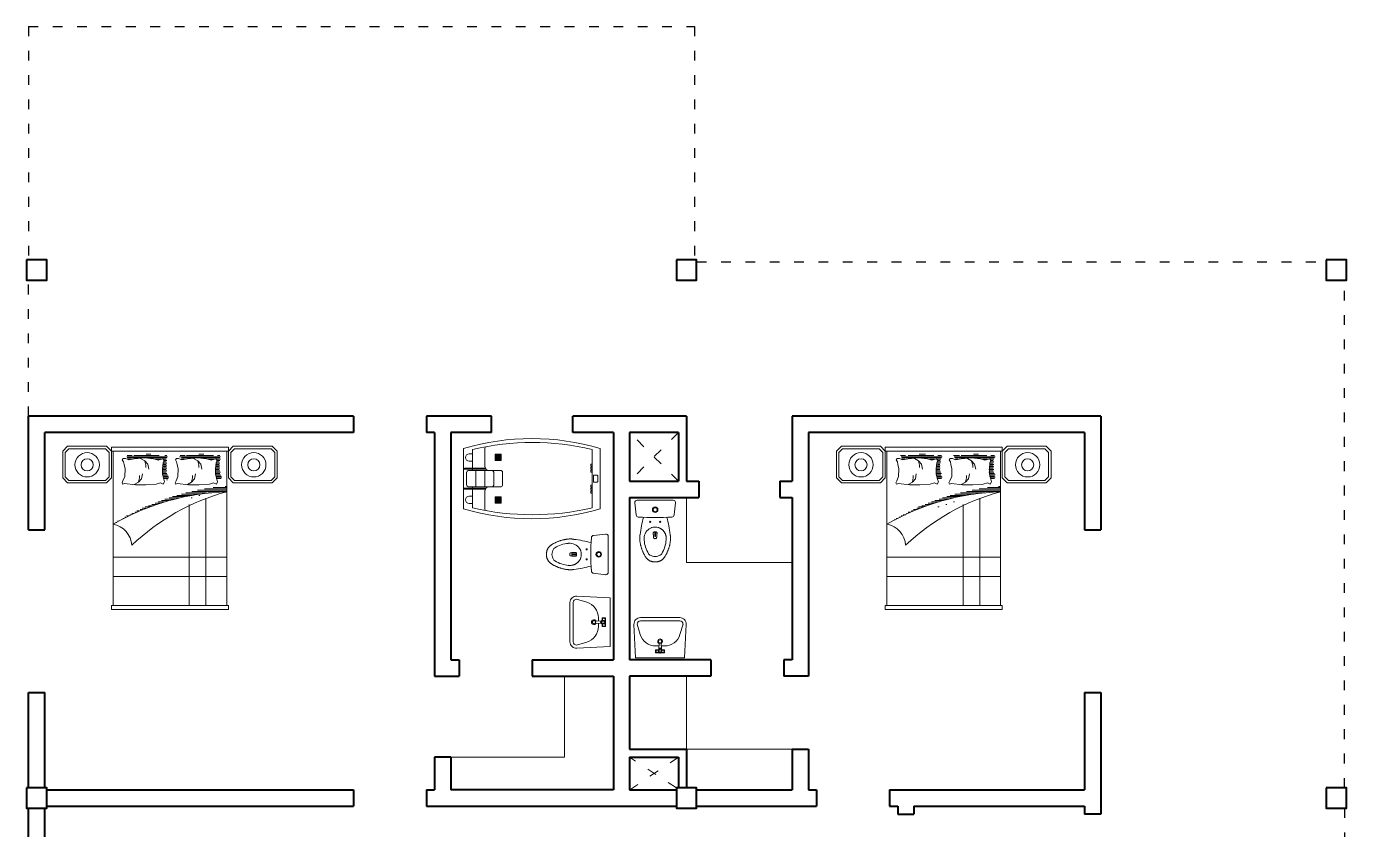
# Model space of a CAD drawing. Header units: millimetres. Extents: x 1551 to 1744, y 1536 to 1676.
# Drawn here: x 1611.89 to 1628.14, y 1575.86 to 1585.75 of the extents above; entities that cross this region are included whole.
import ezdxf

# ---------------------------------------------------------------- set-up
doc = ezdxf.new("R2010")
doc.units = ezdxf.units.MM
doc.linetypes.add('ACAD_ISO03W100', pattern=[30, 12, -18])
doc.linetypes.add('DASHDOT', pattern=[1, 0.5, -0.25, 0, -0.25])
for name, color, linetype, lineweight in [('01_Gruesa', 7, 'Continuous', 40), ('02_Media', 7, 'Continuous', 20), ('03_Fina', 7, 'Continuous', 9)]:
    doc.layers.add(name, color=color, linetype=linetype, lineweight=lineweight)
pattern_1 = [(360, (1452.8959, 1703.313336), (0.0079375, -0.015875), [0, -0.015875])]
pattern_2 = [(360, (1443.761252, 1703.313336), (0.0079375, -0.015875), [0, -0.015875])]

# ---------------------------------------------------------------- blocks, each defined once
blk = doc.blocks.new('A$C3DF91151')
at = {"layer": '03_Fina', "color": 252, "true_color": 0x939598}
for p, q in [((0, 247, 0), (0, 1729, 0)), ((222, 1247, 0), (222, 1705, 0)), ((519, 1295, 0), (519, 1735, 0)), ((3162, 1705, 0), (3162, 832, 0)), ((3360, 1729, 0), (3360, 247, 0)), ((136, 1601, 0), (222, 1601, 0)), ((136, 1417, 0), (222, 1417, 0)), ((778, 1439, 0), (778, 1590, 0)), ((778, 1590, 0), (921, 1590, 0)), ((921, 1439, 0), (778, 1439, 0)), ((793, 1568, 0), (906, 1568, 0)), ((793, 1547, 0), (906, 1547, 0)), ((793, 1525, 0), (906, 1525, 0)), ((793, 1504, 0), (906, 1504, 0)), ((793, 1484, 0), (906, 1484, 0)), ((793, 1463, 0), (906, 1463, 0)), ((921, 1590, 0), (921, 1439, 0)), ((3162, 1342, 0), (3127, 1342, 0)), ((3127, 1342, 0), (3127, 1293, 0)), ((26, 1247, 0), (511, 1247, 0)), ((511, 1222, 0), (26, 1222, 0)), ((74, 1146, 0), (74, 830, 0)), ((114, 1186, 0), (702, 1186, 0)), ((222, 1186, 0), (222, 1222, 0)), ((296, 1186, 0), (296, 791, 0)), ((519, 1186, 0), (519, 791, 0)), ((702, 1186, 0), (921, 1186, 0)), ((741, 1146, 0), (741, 830, 0)), ((960, 831, 0), (960, 1147, 0)), ((3162, 1293, 0), (3127, 1293, 0)), ((3162, 1268, 0), (3127, 1268, 0)), ((3127, 1268, 0), (3127, 1219, 0)), ((3162, 1219, 0), (3127, 1219, 0)), ((3162, 1194, 0), (3127, 1194, 0)), ((3127, 1194, 0), (3127, 1145, 0)), ((3162, 1145, 0), (3127, 1145, 0)), ((3193, 916, 0), (3193, 1061, 0)), ((3203, 1071, 0), (3290, 1071, 0)), ((3300, 1061, 0), (3300, 916, 0)), ((26, 754, 0), (511, 754, 0)), ((511, 730, 0), (26, 730, 0)), ((114, 791, 0), (628, 791, 0)), ((222, 754, 0), (222, 791, 0)), ((222, 272, 0), (222, 730, 0)), ((519, 682, 0), (519, 241, 0)), ((702, 791, 0), (628, 791, 0)), ((702, 791, 0), (921, 791, 0)), ((3162, 832, 0), (3127, 832, 0)), ((3127, 782, 0), (3127, 832, 0)), ((3162, 782, 0), (3127, 782, 0)), ((3162, 758, 0), (3127, 758, 0)), ((3127, 708, 0), (3127, 758, 0)), ((3162, 708, 0), (3127, 708, 0)), ((3162, 684, 0), (3127, 684, 0)), ((3127, 634, 0), (3127, 684, 0)), ((3162, 865, 0), (3162, 272, 0)), ((3290, 906, 0), (3203, 906, 0)), ((136, 559, 0), (222, 559, 0)), ((136, 375, 0), (222, 375, 0)), ((921, 538, 0), (778, 538, 0)), ((778, 538, 0), (778, 387, 0)), ((778, 387, 0), (921, 387, 0)), ((793, 514, 0), (906, 514, 0)), ((793, 494, 0), (906, 494, 0)), ((793, 473, 0), (906, 473, 0)), ((793, 453, 0), (906, 453, 0)), ((793, 430, 0), (906, 430, 0)), ((793, 410, 0), (906, 410, 0)), ((921, 387, 0), (921, 538, 0)), ((3162, 634, 0), (3127, 634, 0))]:
    blk.add_line(p, q, dxfattribs=at)
for centre, radius, start, end in [((1680, -3859, 0), 5836, 73.2682, 106.7318), ((1692, -4456, 0), 6334, 76.5803, 103.4197), ((558, 1735, 0), 39.5, 100.379, 180), ((136, 1509, 0), 92.1, 90, 270), ((26, 1234, 0), 12.4, 90, 270), ((114, 1146, 0), 39.5, 90, 180), ((511, 1234, 0), 12.4, 270, 90), ((628, 1295, 0), 109, 180, 270), ((702, 1146, 0), 39.5, 0, 90), ((921, 1147, 0), 38.6, 359.4228, 90.4319), ((3203, 1061, 0), 10, 90, 180), ((3290, 1061, 0), 10, 0, 90), ((26, 742, 0), 12.4, 90, 270), ((114, 830, 0), 39.5, 180, 270), ((511, 742, 0), 12.4, 270, 90), ((628, 682, 0), 109, 90, 180), ((702, 830, 0), 39.5, 270, 0), ((920, 831, 0), 39.5, 270, 0), ((3203, 916, 0), 10, 180, 270), ((3290, 916, 0), 10, 270, 0), ((136, 467, 0), 92.1, 90, 270), ((1680, 5836, 0), 5836, 253.2682, 286.7318), ((1692, 6433, 0), 6334, 256.5803, 283.4197), ((558, 241, 0), 39.5, 180, 259.621)]:
    blk.add_arc(centre, radius, start, end, dxfattribs=at)
blk = doc.blocks.new('drakar planta')
at = {"layer": '03_Fina', "color": 252, "linetype": 'Continuous', "true_color": 0x939598}
for p, q in [((9.368, 5.6), (9.368, 5.6)), ((9.368, 5.6), (9.385, 5.452)), ((9.397, 5.633), (9.397, 5.633)), ((9.839, 5.633), (9.397, 5.633)), ((9.839, 5.633), (9.839, 5.633)), ((9.851, 5.452), (9.868, 5.6)), ((9.868, 5.6), (9.868, 5.6)), ((9.385, 5.452), (9.385, 5.452)), ((9.851, 5.452), (9.851, 5.452)), ((9.613, 5.243), (9.613, 5.186)), ((9.618, 5.244), (9.615, 5.243)), ((9.618, 5.301), (9.626, 5.301)), ((9.62, 5.243), (9.618, 5.244)), ((9.618, 5.244), (9.618, 5.244)), ((9.622, 5.243), (9.622, 5.186)), ((9.482, 5.143), (9.482, 5.141)), ((9.622, 5.186), (9.613, 5.186)), ((9.754, 5.143), (9.753, 5.141)), ((9.754, 5.158), (9.754, 5.154)), ((9.754, 5.154), (9.754, 5.154))]:
    blk.add_line(p, q, dxfattribs=at)
at = {"layer": '03_Fina', "color": 252, "ltscale": 0.01, "true_color": 0x939598}
blk.add_line((9.609, 5.301), (9.618, 5.301), dxfattribs=at)
at = {"layer": '03_Fina', "color": 252, "linetype": 'Continuous', "true_color": 0x939598}
for centre, radius in [((9.618, 5.516), 0.0342), ((9.618, 5.516), 0.0244), ((9.556, 5.367), 0.0072), ((9.68, 5.367), 0.0072)]:
    blk.add_circle(centre, radius, dxfattribs=at)
for centre, radius, start, end in [((9.397, 5.604), 0.0291, 90, 186.4831), ((9.839, 5.604), 0.0291, 0, 90), ((9.839, 5.604), 0.0291, 353.5169, 0), ((9.413, 5.455), 0.0291, 186.4831, 265.6595), ((9.618, 8.146), 2.728, 265.6595, 274.3405), ((10.948, 5.027), 1.526, 165.0155, 173.1331), ((8.286, 5.027), 1.528, 6.8679, 14.9756), ((9.822, 5.455), 0.0291, 274.3405, 353.5169), ((9.625, 5.161), 0.143, 115.2636, 179.6481), ((9.609, 5.188), 0.113, 90, 104.8453), ((9.626, 5.188), 0.113, 75.1657, 90), ((9.667, 5.162), 0.186, 179.8512, 185.6502), ((9.888, 5.183), 0.408, 185.2168, 185.7358), ((9.889, 5.183), 0.409, 185.9431, 210.6376), ((9.617, 5.16), 0.00101, 263.4365, 309.8712), ((9.618, 5.16), 0.00101, 230.1288, 276.5635), ((9.347, 5.183), 0.409, 329.3624, 354.7538), ((9.537, 5.164), 0.218, 354.506, 358.1692), ((9.576, 4.998), 0.0453, 211.4552, 242.0451), ((9.639, 5.117), 0.18, 242.0447, 263.2555), ((9.597, 5.117), 0.18, 276.7445, 297.9553), ((9.66, 4.998), 0.0453, 297.9549, 328.5855)]:
    blk.add_arc(centre, radius, start, end, dxfattribs=at)
for points, weights, degree, knots in [([(9.429, 5.188), (9.43, 5.195), (9.431, 5.202), (9.432, 5.209), (9.432, 5.209), (9.433, 5.21), (9.433, 5.21)], [0.94216281398, 0.929295544402, 0.917706959429, 0.907397059062, 0.907397059062, 0.907397059062, 0.907397059062], 3, [0, 0, 0, 0, 0.08501565, 0.08501565, 0.08501565, 0.08958153, 0.08958153, 0.08958153, 0.08958153]), ([(9.807, 5.188), (9.806, 5.195), (9.805, 5.202), (9.803, 5.209), (9.803, 5.209), (9.803, 5.21), (9.803, 5.21)], [0.94216281398, 0.929356038323, 0.91781595237, 0.907542556122, 0.907542556122, 0.907542556122, 0.907542556122], 3, [0, 0, 0, 0, 0.08461596, 0.08461596, 0.08461596, 0.08948508, 0.08948508, 0.08948508, 0.08948508]), ([(9.618, 4.873), (9.617, 4.873), (9.616, 4.873), (9.542, 4.87), (9.502, 4.932), (9.435, 5.036), (9.428, 5.159), (9.428, 5.16), (9.428, 5.161), (9.427, 5.174), (9.429, 5.188)], [1, 0.999818026965, 1, 0.869595072185, 1, 0.965853886877, 1, 0.999997543195, 1, 0.96771874759, 0.94216281398], 2, [0, 0, 0, 0.004294, 0.004294, 0.32836, 0.32836, 0.929345, 0.929345, 0.934486, 0.934486, 1, 1, 1]), ([(9.618, 4.873), (9.619, 4.873), (9.62, 4.873), (9.694, 4.87), (9.734, 4.932), (9.801, 5.036), (9.808, 5.159), (9.808, 5.16), (9.808, 5.161), (9.808, 5.174), (9.807, 5.188)], [1, 0.999818026965, 1, 0.869595072185, 1, 0.965853886877, 1, 0.999997543195, 1, 0.96771874759, 0.94216281398], 2, [0, 0, 0, 0.004294, 0.004294, 0.32836, 0.32836, 0.929345, 0.929345, 0.934486, 0.934486, 1, 1, 1])]:
    blk.add_rational_spline(points, weights, degree=degree, knots=knots, dxfattribs=at)
for points, knots in [([(9.563, 5.291), (9.564, 5.291), (9.565, 5.291), (9.565, 5.292), (9.566, 5.292), (9.567, 5.292), (9.568, 5.293), (9.569, 5.293), (9.571, 5.294), (9.573, 5.295), (9.577, 5.296), (9.579, 5.297), (9.58, 5.297)], [0.8678487, 0.8678487, 0.8678487, 0.8678487, 0.8798629, 0.8798629, 0.8798629, 0.8909521, 0.9003997, 0.9091834, 0.9229673, 0.9427072, 0.9683896, 1, 1, 1, 1]), ([(9.617, 5.159), (9.616, 5.159), (9.615, 5.16), (9.612, 5.16), (9.611, 5.16), (9.608, 5.16), (9.607, 5.161), (9.605, 5.161), (9.604, 5.161), (9.603, 5.162), (9.602, 5.162), (9.602, 5.163), (9.601, 5.164), (9.601, 5.164), (9.601, 5.165), (9.601, 5.165), (9.601, 5.166), (9.6, 5.167), (9.6, 5.168), (9.599, 5.172), (9.599, 5.174), (9.598, 5.181), (9.597, 5.186), (9.597, 5.194), (9.596, 5.199), (9.596, 5.205), (9.596, 5.207), (9.595, 5.211), (9.595, 5.213), (9.595, 5.218), (9.595, 5.22), (9.595, 5.223), (9.595, 5.224), (9.595, 5.226), (9.595, 5.227), (9.595, 5.23), (9.595, 5.232), (9.597, 5.236), (9.599, 5.238), (9.602, 5.24), (9.603, 5.241), (9.605, 5.242), (9.606, 5.242), (9.608, 5.242), (9.609, 5.243), (9.61, 5.243), (9.611, 5.243), (9.613, 5.243), (9.614, 5.243), (9.615, 5.243), (9.615, 5.243), (9.615, 5.243), (9.615, 5.243)], [0, 0, 0, 0, 0.03125, 0.03125, 0.0625, 0.0625, 0.09375, 0.09375, 0.109375, 0.109375, 0.125, 0.125, 0.140625, 0.140625, 0.148438, 0.148438, 0.15625, 0.15625, 0.1875, 0.1875, 0.25, 0.25, 0.375, 0.375, 0.5, 0.5, 0.5625, 0.5625, 0.625, 0.625, 0.6875, 0.6875, 0.71875, 0.71875, 0.75, 0.75, 0.8125, 0.8125, 0.875, 0.875, 0.90625, 0.90625, 0.9375, 0.9375, 0.953125, 0.953125, 0.96875, 0.96875, 1, 1, 1, 1.000009, 1.000009, 1.000009, 1.000009]), ([(9.619, 5.159), (9.62, 5.159), (9.621, 5.16), (9.624, 5.16), (9.625, 5.16), (9.628, 5.16), (9.629, 5.161), (9.631, 5.161), (9.632, 5.161), (9.633, 5.162), (9.633, 5.162), (9.634, 5.163), (9.634, 5.164), (9.635, 5.164), (9.635, 5.165), (9.635, 5.165), (9.635, 5.166), (9.635, 5.167), (9.636, 5.168), (9.636, 5.172), (9.637, 5.174), (9.638, 5.181), (9.638, 5.186), (9.639, 5.194), (9.639, 5.199), (9.64, 5.205), (9.64, 5.207), (9.64, 5.211), (9.64, 5.213), (9.641, 5.218), (9.641, 5.22), (9.641, 5.223), (9.641, 5.224), (9.641, 5.226), (9.641, 5.227), (9.641, 5.23), (9.64, 5.232), (9.638, 5.236), (9.637, 5.238), (9.634, 5.24), (9.633, 5.241), (9.631, 5.242), (9.63, 5.242), (9.628, 5.242), (9.627, 5.243), (9.626, 5.243), (9.625, 5.243), (9.623, 5.243), (9.622, 5.243), (9.62, 5.243)], [0, 0, 0, 0, 0.03125, 0.03125, 0.0625, 0.0625, 0.09375, 0.09375, 0.109375, 0.109375, 0.125, 0.125, 0.140625, 0.140625, 0.1484375, 0.1484375, 0.15625, 0.15625, 0.1875, 0.1875, 0.25, 0.25, 0.375, 0.375, 0.5, 0.5, 0.5625, 0.5625, 0.625, 0.625, 0.6875, 0.6875, 0.71875, 0.71875, 0.75, 0.75, 0.8125, 0.8125, 0.875, 0.875, 0.90625, 0.90625, 0.9375, 0.9375, 0.953125, 0.953125, 0.96875, 0.96875, 0.9999928, 0.9999928, 0.9999928, 0.9999928]), ([(9.655, 5.297), (9.657, 5.297), (9.659, 5.296), (9.662, 5.295), (9.664, 5.294), (9.666, 5.293), (9.669, 5.292), (9.671, 5.291), (9.674, 5.29), (9.677, 5.289), (9.68, 5.287), (9.682, 5.286), (9.684, 5.285), (9.686, 5.283), (9.69, 5.281), (9.693, 5.279), (9.698, 5.275), (9.704, 5.271), (9.71, 5.266), (9.716, 5.259), (9.723, 5.251), (9.729, 5.243), (9.735, 5.235), (9.739, 5.226), (9.744, 5.217), (9.747, 5.207), (9.751, 5.195), (9.753, 5.184), (9.754, 5.171), (9.755, 5.163), (9.754, 5.158)], [0, 0, 0, 0, 0.03073, 0.0557919, 0.0752101, 0.0908298, 0.1057126, 0.128628, 0.1479371, 0.1642292, 0.1850908, 0.1958664, 0.2064561, 0.220969, 0.23993, 0.2633379, 0.294561, 0.3312722, 0.3734704, 0.4211544, 0.4743227, 0.5329738, 0.5805653, 0.6312404, 0.6849983, 0.7418381, 0.8017591, 0.8647604, 0.930841, 0.9987863, 0.9987863, 0.9987863, 0.9987863])]:
    blk.add_open_spline(points, degree=3, knots=knots, dxfattribs=at)
blk.add_open_spline([(9.595, 5.229), (9.595, 5.229), (9.595, 5.229), (9.595, 5.229)], degree=3, dxfattribs=at)
blk = doc.blocks.new('A$C115B3CD4')
at = {"layer": '03_Fina', "color": 252, "true_color": 0x939598}
for p, q in [((0, 0.084), (0.021, 0.494)), ((0.623, 0.494), (0.021, 0.494)), ((0.623, 0.494), (0.644, 0.084)), ((0.267, 0.431), (0.267, 0.401)), ((0.269, 0.35), (0.307, 0.35)), ((0.272, 0.436), (0.313, 0.436)), ((0.272, 0.421), (0.272, 0.411)), ((0.272, 0.396), (0.295, 0.396)), ((0.282, 0.431), (0.305, 0.431)), ((0.282, 0.401), (0.302, 0.401)), ((0.3, 0.408), (0.305, 0.389)), ((0.309, 0.321), (0.305, 0.387)), ((0.31, 0.41), (0.315, 0.391)), ((0.334, 0.41), (0.329, 0.391)), ((0.331, 0.436), (0.372, 0.436)), ((0.334, 0.321), (0.339, 0.387)), ((0.336, 0.35), (0.375, 0.35)), ((0.338, 0.431), (0.362, 0.431)), ((0.344, 0.408), (0.339, 0.389)), ((0.342, 0.401), (0.362, 0.401)), ((0.349, 0.396), (0.372, 0.396)), ((0.372, 0.421), (0.372, 0.411)), ((0.377, 0.431), (0.377, 0.401)), ((0.04, 0.082), (0.077, 0.207)), ((0.604, 0.082), (0.567, 0.207)), ((0.08, 0.04), (0.564, 0.04)), ((0.08, 0), (0.564, 0))]:
    blk.add_line(p, q, dxfattribs=at)
at = {"layer": '03_Fina', "color": 252, "linetype": 'DASHDOT', "true_color": 0x939598}
blk.add_line((0.314, 0.316), (0.329, 0.316), dxfattribs=at)
at = {"layer": '03_Fina', "color": 252, "true_color": 0x939598}
blk.add_circle((0.322, 0.294), 0.02, dxfattribs=at)
for centre, radius, start, end in [((0.269, 0.15), 0.2, 90, 163.5301), ((0.282, 0.421), 0.01, 90, 180), ((0.282, 0.411), 0.01, 180, 270), ((0.295, 0.386), 0.01, 3.8141, 90), ((0.322, 0.415), 0.0231, 338.8422, 201.1578), ((0.324, 0.394), 0.02, 195.3012, 262.6368), ((0.322, 0.415), 0.0131, 338.8422, 201.1578), ((0.322, 0.391), 0.00708, 180, 0), ((0.322, 0.433), 0.00496, 290.639, 249.361), ((0.319, 0.394), 0.02, 277.3632, 344.6988), ((0.349, 0.386), 0.01, 90, 176.1909), ((0.362, 0.421), 0.01, 0, 90), ((0.362, 0.411), 0.01, 270, 0), ((0.375, 0.15), 0.2, 16.4699, 90), ((0.322, 0.294), 0.03, 115.0422, 64.9578), ((0.314, 0.321), 0.005, 180, 270), ((0.329, 0.321), 0.005, 270, 0), ((0.08, 0.08), 0.08, 177.1029, 270), ((0.08, 0.08), 0.04, 177.1029, 270), ((0.564, 0.08), 0.08, 270, 2.8971), ((0.564, 0.08), 0.04, 270, 2.8971)]:
    blk.add_arc(centre, radius, start, end, dxfattribs=at)
at = {"layer": '03_Fina', "color": 252, "linetype": 'DASHDOT', "true_color": 0x939598}
for centre, start, end in [((0.272, 0.431), 90, 180), ((0.272, 0.401), 180, 270), ((0.372, 0.431), 0, 90), ((0.372, 0.401), 270, 0)]:
    blk.add_arc(centre, 0.005, start, end, dxfattribs=at)

msp = doc.modelspace()

# ---------------------------------------------------------------- hatches: boundary and pattern name
at = {"layer": '03_Fina', "true_color": 0x939598}
h = msp.add_hatch(dxfattribs=at)
h.set_pattern_fill('DOTS', color=252, scale=0.01, angle=180, style=0)
h.set_pattern_definition(pattern_1)
h.paths.add_polyline_path([(1613.773, 1580.467), (1613.786, 1580.485), (1613.813, 1580.485), (1613.853, 1580.47), (1613.921, 1580.482), (1614.05, 1580.491), (1614.158, 1580.482), (1614.213, 1580.464), (1614.272, 1580.482), (1614.287, 1580.458), (1614.275, 1580.43), (1614.269, 1580.359), (1614.269, 1580.292), (1614.284, 1580.23), (1614.293, 1580.196), (1614.278, 1580.169), (1614.244, 1580.184), (1614.234, 1580.181), (1614.219, 1580.242), (1614.219, 1580.309), (1614.225, 1580.38), (1614.237, 1580.408), (1614.222, 1580.432), (1614.163, 1580.414), (1614.108, 1580.432), (1614, 1580.441), (1613.871, 1580.432), (1613.804, 1580.42), (1613.793, 1580.424), (1613.789, 1580.445)])
h.paths.add_polyline_path([(1613.12, 1580.467), (1613.132, 1580.485), (1613.16, 1580.485), (1613.2, 1580.47), (1613.268, 1580.482), (1613.397, 1580.491), (1613.505, 1580.482), (1613.56, 1580.464), (1613.619, 1580.482), (1613.634, 1580.458), (1613.622, 1580.43), (1613.615, 1580.359), (1613.615, 1580.292), (1613.631, 1580.23), (1613.64, 1580.196), (1613.625, 1580.169), (1613.591, 1580.184), (1613.581, 1580.181), (1613.566, 1580.242), (1613.566, 1580.309), (1613.572, 1580.38), (1613.584, 1580.408), (1613.569, 1580.432), (1613.51, 1580.414), (1613.455, 1580.432), (1613.347, 1580.441), (1613.218, 1580.432), (1613.15, 1580.42), (1613.139, 1580.424), (1613.136, 1580.445)])
h = msp.add_hatch(dxfattribs=at)
h.set_pattern_fill('DOTS', color=252, scale=0.01, angle=180, style=0)
h.set_pattern_definition(pattern_2)
h.paths.add_polyline_path([(1623.298, 1580.467), (1623.311, 1580.485), (1623.338, 1580.485), (1623.378, 1580.47), (1623.446, 1580.482), (1623.575, 1580.491), (1623.683, 1580.482), (1623.738, 1580.464), (1623.797, 1580.482), (1623.812, 1580.458), (1623.8, 1580.43), (1623.794, 1580.359), (1623.794, 1580.292), (1623.809, 1580.23), (1623.818, 1580.196), (1623.803, 1580.169), (1623.769, 1580.184), (1623.759, 1580.181), (1623.744, 1580.242), (1623.744, 1580.309), (1623.75, 1580.38), (1623.762, 1580.408), (1623.747, 1580.432), (1623.688, 1580.414), (1623.633, 1580.432), (1623.525, 1580.441), (1623.396, 1580.432), (1623.328, 1580.42), (1623.318, 1580.424), (1623.314, 1580.445)])
h.paths.add_polyline_path([(1622.645, 1580.467), (1622.657, 1580.485), (1622.685, 1580.485), (1622.725, 1580.47), (1622.793, 1580.482), (1622.922, 1580.491), (1623.03, 1580.482), (1623.085, 1580.464), (1623.143, 1580.482), (1623.159, 1580.458), (1623.146, 1580.43), (1623.14, 1580.359), (1623.14, 1580.292), (1623.156, 1580.23), (1623.165, 1580.196), (1623.15, 1580.169), (1623.116, 1580.184), (1623.106, 1580.181), (1623.09, 1580.242), (1623.09, 1580.309), (1623.097, 1580.38), (1623.109, 1580.408), (1623.093, 1580.432), (1623.035, 1580.414), (1622.98, 1580.432), (1622.872, 1580.441), (1622.743, 1580.432), (1622.675, 1580.42), (1622.664, 1580.424), (1622.66, 1580.445)])
h = msp.add_hatch(dxfattribs=at)
h.set_pattern_fill('DOTS', color=252, scale=0.01, angle=180, style=0)
h.set_pattern_definition(pattern_1)
edge = h.paths.add_edge_path()
edge.add_line((1614.357, 1580.094), (1614.357, 1580.025))
edge.add_ellipse((1614.45, 1577.052), major_axis=(2.103, 2.103), ratio=1, start_angle=46.7774, end_angle=75.1134)
edge.add_ellipse((1614.599, 1577.047), major_axis=(2.161, 2.161), ratio=1, start_angle=409.5301, end_angle=437.4802, ccw=False)
h = msp.add_hatch(dxfattribs=at)
h.set_pattern_fill('DOTS', color=252, scale=0.01, angle=180, style=0)
h.set_pattern_definition(pattern_2)
edge = h.paths.add_edge_path()
edge.add_line((1623.882, 1580.094), (1623.882, 1580.025))
edge.add_ellipse((1623.974, 1577.052), major_axis=(2.103, 2.103), ratio=1, start_angle=46.7774, end_angle=75.1134)
edge.add_ellipse((1624.124, 1577.047), major_axis=(2.161, 2.161), ratio=1, start_angle=409.5301, end_angle=437.4802, ccw=False)

# ---------------------------------------------------------------- linework, layer by layer
at = {"linetype": 'ACAD_ISO03W100', "ltscale": 0.01}
for p, q in [((1611.915, 1585.755), (1611.915, 1582.88)), ((1611.915, 1585.755), (1620.115, 1585.755)), ((1620.115, 1585.755), (1620.115, 1582.88)), ((1620.14, 1582.855), (1627.89, 1582.855)), ((1611.915, 1580.955), (1611.915, 1582.63)), ((1628.115, 1576.38), (1628.115, 1582.63)), ((1628.115, 1576.13), (1628.115, 1569.88))]:
    msp.add_line(p, q, dxfattribs=at)
at = {"layer": '01_Gruesa', "color": 5}
for p, q in [((1615.915, 1580.955), (1611.915, 1580.955)), ((1611.915, 1579.555), (1611.915, 1580.955)), ((1615.915, 1580.955), (1615.915, 1580.755)), ((1616.815, 1580.955), (1616.815, 1580.755)), ((1617.615, 1580.955), (1616.815, 1580.955)), ((1617.615, 1580.755), (1617.615, 1580.955)), ((1618.615, 1580.755), (1618.615, 1580.955)), ((1620.015, 1580.955), (1618.615, 1580.955)), ((1620.015, 1580.955), (1620.015, 1580.155)), ((1625.115, 1580.955), (1621.315, 1580.955)), ((1621.315, 1580.955), (1621.315, 1580.155)), ((1625.115, 1580.955), (1625.115, 1579.555)), ((1615.915, 1580.755), (1612.115, 1580.755)), ((1612.115, 1579.555), (1612.115, 1580.755)), ((1616.915, 1580.755), (1616.815, 1580.755)), ((1616.915, 1580.755), (1616.915, 1577.755)), ((1617.115, 1580.755), (1617.115, 1577.955)), ((1617.615, 1580.755), (1617.115, 1580.755)), ((1619.115, 1580.755), (1618.615, 1580.755)), ((1619.115, 1580.755), (1619.115, 1577.955)), ((1619.315, 1580.755), (1619.315, 1580.155)), ((1619.915, 1580.755), (1619.315, 1580.755)), ((1619.915, 1580.755), (1619.915, 1580.155)), ((1624.915, 1580.755), (1621.515, 1580.755)), ((1621.515, 1580.755), (1621.515, 1577.755)), ((1624.915, 1580.755), (1624.915, 1579.555)), ((1619.315, 1580.155), (1619.915, 1580.155)), ((1620.015, 1580.155), (1620.165, 1580.155)), ((1620.165, 1580.155), (1620.165, 1579.955)), ((1621.165, 1580.155), (1621.165, 1579.955)), ((1621.165, 1580.155), (1621.315, 1580.155)), ((1619.315, 1579.955), (1619.315, 1577.955)), ((1619.315, 1579.955), (1620.165, 1579.955)), ((1621.165, 1579.955), (1621.315, 1579.955)), ((1621.315, 1579.955), (1621.315, 1577.955)), ((1611.915, 1579.555), (1612.115, 1579.555)), ((1624.915, 1579.555), (1625.115, 1579.555)), ((1617.115, 1577.955), (1617.215, 1577.955)), ((1617.215, 1577.955), (1617.215, 1577.755)), ((1618.115, 1577.955), (1618.115, 1577.755)), ((1618.115, 1577.955), (1619.115, 1577.955)), ((1620.315, 1577.955), (1619.315, 1577.955)), ((1620.315, 1577.955), (1620.315, 1577.755)), ((1621.215, 1577.955), (1621.215, 1577.755)), ((1621.315, 1577.955), (1621.215, 1577.955)), ((1616.915, 1577.755), (1617.215, 1577.755)), ((1618.115, 1577.755), (1619.115, 1577.755)), ((1619.115, 1577.755), (1619.115, 1576.355)), ((1619.315, 1577.755), (1619.315, 1576.855)), ((1620.315, 1577.755), (1619.315, 1577.755)), ((1621.515, 1577.755), (1621.215, 1577.755)), ((1611.915, 1576.38), (1611.915, 1577.555)), ((1611.915, 1577.555), (1612.115, 1577.555)), ((1612.115, 1576.38), (1612.115, 1577.555)), ((1624.915, 1577.555), (1625.115, 1577.555)), ((1624.915, 1577.555), (1624.915, 1576.355)), ((1625.115, 1577.555), (1625.115, 1576.055)), ((1616.915, 1576.755), (1616.915, 1576.355)), ((1617.115, 1576.755), (1616.915, 1576.755)), ((1617.115, 1576.755), (1617.115, 1576.355)), ((1619.315, 1576.855), (1620.015, 1576.855)), ((1619.315, 1576.755), (1619.915, 1576.755)), ((1619.315, 1576.755), (1619.315, 1576.355)), ((1619.915, 1576.755), (1619.915, 1576.38)), ((1620.015, 1576.855), (1620.015, 1576.38)), ((1621.315, 1576.855), (1621.315, 1576.355)), ((1621.315, 1576.855), (1621.515, 1576.855)), ((1621.515, 1576.855), (1621.515, 1576.355)), ((1612.14, 1576.355), (1615.915, 1576.355)), ((1615.915, 1576.355), (1615.915, 1576.155)), ((1616.815, 1576.355), (1616.815, 1576.155)), ((1616.815, 1576.355), (1616.915, 1576.355)), ((1619.115, 1576.355), (1617.115, 1576.355)), ((1619.315, 1576.355), (1619.89, 1576.355)), ((1620.14, 1576.355), (1621.315, 1576.355)), ((1621.515, 1576.355), (1621.615, 1576.355)), ((1621.615, 1576.355), (1621.615, 1576.155)), ((1622.515, 1576.355), (1622.515, 1576.155)), ((1622.515, 1576.355), (1624.915, 1576.355)), ((1611.915, 1574.505), (1611.915, 1576.13)), ((1612.115, 1574.505), (1612.115, 1576.13)), ((1612.14, 1576.155), (1615.915, 1576.155)), ((1616.815, 1576.155), (1619.89, 1576.155)), ((1620.14, 1576.155), (1621.615, 1576.155)), ((1622.515, 1576.155), (1622.615, 1576.155)), ((1622.615, 1576.155), (1622.615, 1576.055)), ((1622.815, 1576.155), (1622.815, 1576.055)), ((1622.815, 1576.155), (1624.915, 1576.155)), ((1624.915, 1576.155), (1624.915, 1576.055)), ((1622.615, 1576.055), (1622.815, 1576.055)), ((1625.115, 1576.055), (1624.915, 1576.055))]:
    msp.add_line(p, q, dxfattribs=at)
at = {"layer": '01_Gruesa', "color": 244, "true_color": 0x991b1e}
for points in [[(1611.89, 1582.88), (1611.89, 1582.63), (1612.14, 1582.63), (1612.14, 1582.88)], [(1619.89, 1582.88), (1619.89, 1582.63), (1620.14, 1582.63), (1620.14, 1582.88)], [(1627.89, 1582.88), (1627.89, 1582.63), (1628.14, 1582.63), (1628.14, 1582.88)], [(1611.89, 1576.38), (1611.89, 1576.13), (1612.14, 1576.13), (1612.14, 1576.38)], [(1619.89, 1576.38), (1619.89, 1576.13), (1620.14, 1576.13), (1620.14, 1576.38)], [(1627.89, 1576.38), (1627.89, 1576.13), (1628.14, 1576.13), (1628.14, 1576.38)]]:
    msp.add_lwpolyline(points, close=True, dxfattribs=at)
at = {"layer": '02_Media', "color": 215, "true_color": 0xa953a0}
for p, q in [((1618.515, 1577.755), (1618.515, 1576.755)), ((1620.015, 1577.755), (1620.015, 1576.855)), ((1617.115, 1576.755), (1618.515, 1576.755)), ((1621.315, 1576.855), (1620.015, 1576.855))]:
    msp.add_line(p, q, dxfattribs=at)
at = {"layer": '03_Fina', "linetype": 'ACAD_ISO03W100', "ltscale": 0.01}
for p, q in [((1619.915, 1580.755), (1619.315, 1580.155)), ((1619.915, 1580.155), (1619.315, 1580.755)), ((1619.915, 1576.755), (1619.315, 1576.355)), ((1619.89, 1576.38), (1619.315, 1576.755))]:
    msp.add_line(p, q, dxfattribs=at)
at = {"layer": '03_Fina', "color": 252, "true_color": 0x939598}
for p, q in [((1612.937, 1580.575), (1614.377, 1580.575)), ((1612.937, 1580.575), (1612.937, 1580.525)), ((1612.937, 1580.525), (1614.377, 1580.525)), ((1612.957, 1580.525), (1612.957, 1578.625)), ((1614.357, 1578.625), (1614.357, 1580.525)), ((1614.377, 1580.525), (1614.377, 1580.575)), ((1622.462, 1580.575), (1623.902, 1580.575)), ((1622.462, 1580.575), (1622.462, 1580.525)), ((1622.462, 1580.525), (1623.902, 1580.525)), ((1622.482, 1580.525), (1622.482, 1578.625)), ((1623.882, 1578.625), (1623.882, 1580.525)), ((1623.902, 1580.525), (1623.902, 1580.575)), ((1613.894, 1578.625), (1613.894, 1579.869)), ((1614.099, 1578.625), (1614.099, 1579.948)), ((1623.419, 1578.625), (1623.419, 1579.869)), ((1623.624, 1578.625), (1623.624, 1579.948)), ((1612.957, 1579.221), (1614.357, 1579.221)), ((1622.482, 1579.221), (1623.882, 1579.221)), ((1612.957, 1578.983), (1614.357, 1578.983)), ((1622.482, 1578.983), (1623.882, 1578.983)), ((1612.937, 1578.625), (1614.377, 1578.625)), ((1612.937, 1578.625), (1612.937, 1578.575)), ((1612.937, 1578.575), (1614.377, 1578.575)), ((1614.377, 1578.575), (1614.377, 1578.625)), ((1622.462, 1578.625), (1623.902, 1578.625)), ((1622.462, 1578.625), (1622.462, 1578.575)), ((1622.462, 1578.575), (1623.902, 1578.575)), ((1623.902, 1578.575), (1623.902, 1578.625))]:
    msp.add_line(p, q, dxfattribs=at)
at = {"layer": '03_Fina', "color": 152, "true_color": 0x2776bb}
for p, q in [((1620.015, 1579.955), (1620.015, 1579.155)), ((1620.015, 1579.155), (1621.315, 1579.155))]:
    msp.add_line(p, q, dxfattribs=at)
at = {"layer": '03_Fina', "color": 252, "true_color": 0x939598}
for points in [[(1612.877, 1580.135), (1612.397, 1580.135), (1612.337, 1580.195), (1612.337, 1580.525), (1612.397, 1580.585), (1612.877, 1580.585), (1612.937, 1580.525), (1612.937, 1580.195)], [(1612.862, 1580.165), (1612.412, 1580.165), (1612.367, 1580.21), (1612.367, 1580.51), (1612.412, 1580.555), (1612.862, 1580.555), (1612.907, 1580.51), (1612.907, 1580.21)], [(1614.917, 1580.135), (1614.437, 1580.135), (1614.377, 1580.195), (1614.377, 1580.525), (1614.437, 1580.585), (1614.917, 1580.585), (1614.977, 1580.525), (1614.977, 1580.195)], [(1614.902, 1580.165), (1614.452, 1580.165), (1614.407, 1580.21), (1614.407, 1580.51), (1614.452, 1580.555), (1614.902, 1580.555), (1614.947, 1580.51), (1614.947, 1580.21)], [(1622.402, 1580.135), (1621.922, 1580.135), (1621.862, 1580.195), (1621.862, 1580.525), (1621.922, 1580.585), (1622.402, 1580.585), (1622.462, 1580.525), (1622.462, 1580.195)], [(1622.387, 1580.165), (1621.937, 1580.165), (1621.892, 1580.21), (1621.892, 1580.51), (1621.937, 1580.555), (1622.387, 1580.555), (1622.432, 1580.51), (1622.432, 1580.21)], [(1624.442, 1580.135), (1623.962, 1580.135), (1623.902, 1580.195), (1623.902, 1580.525), (1623.962, 1580.585), (1624.442, 1580.585), (1624.502, 1580.525), (1624.502, 1580.195)], [(1624.427, 1580.165), (1623.977, 1580.165), (1623.932, 1580.21), (1623.932, 1580.51), (1623.977, 1580.555), (1624.427, 1580.555), (1624.472, 1580.51), (1624.472, 1580.21)]]:
    msp.add_lwpolyline(points, close=True, dxfattribs=at)
for points in [[(1613.51, 1580.414), (1613.569, 1580.432), (1613.584, 1580.408), (1613.572, 1580.38), (1613.566, 1580.309), (1613.566, 1580.242), (1613.581, 1580.18), (1613.59, 1580.146), (1613.575, 1580.119), (1613.541, 1580.134), (1613.489, 1580.119), (1613.362, 1580.11), (1613.233, 1580.11), (1613.098, 1580.125), (1613.073, 1580.119), (1613.067, 1580.134), (1613.079, 1580.159), (1613.101, 1580.214), (1613.104, 1580.306), (1613.092, 1580.362), (1613.086, 1580.395), (1613.07, 1580.417), (1613.083, 1580.435), (1613.11, 1580.435), (1613.15, 1580.42), (1613.218, 1580.432), (1613.347, 1580.441), (1613.455, 1580.432), (1613.51, 1580.414)], [(1613.295, 1580.435), (1613.347, 1580.405), (1613.384, 1580.365), (1613.396, 1580.303)], [(1613.347, 1580.402), (1613.359, 1580.352), (1613.359, 1580.322)], [(1614.163, 1580.414), (1614.222, 1580.432), (1614.237, 1580.408), (1614.225, 1580.38), (1614.219, 1580.309), (1614.219, 1580.242), (1614.234, 1580.18), (1614.243, 1580.146), (1614.228, 1580.119), (1614.194, 1580.134), (1614.142, 1580.119), (1614.016, 1580.11), (1613.887, 1580.11), (1613.751, 1580.125), (1613.727, 1580.119), (1613.72, 1580.134), (1613.733, 1580.159), (1613.754, 1580.214), (1613.757, 1580.306), (1613.745, 1580.362), (1613.739, 1580.395), (1613.724, 1580.417), (1613.736, 1580.435), (1613.764, 1580.435), (1613.804, 1580.42), (1613.871, 1580.432), (1614, 1580.441), (1614.108, 1580.432), (1614.163, 1580.414)], [(1613.948, 1580.435), (1614, 1580.405), (1614.037, 1580.365), (1614.05, 1580.303)], [(1614, 1580.402), (1614.013, 1580.352), (1614.013, 1580.322)], [(1623.035, 1580.414), (1623.093, 1580.432), (1623.109, 1580.408), (1623.097, 1580.38), (1623.09, 1580.309), (1623.09, 1580.242), (1623.106, 1580.18), (1623.115, 1580.146), (1623.1, 1580.119), (1623.066, 1580.134), (1623.014, 1580.119), (1622.887, 1580.11), (1622.758, 1580.11), (1622.623, 1580.125), (1622.598, 1580.119), (1622.592, 1580.134), (1622.604, 1580.159), (1622.626, 1580.214), (1622.629, 1580.306), (1622.617, 1580.362), (1622.611, 1580.395), (1622.595, 1580.417), (1622.607, 1580.435), (1622.635, 1580.435), (1622.675, 1580.42), (1622.743, 1580.432), (1622.872, 1580.441), (1622.98, 1580.432), (1623.035, 1580.414)], [(1622.82, 1580.435), (1622.872, 1580.405), (1622.909, 1580.365), (1622.921, 1580.303)], [(1622.872, 1580.402), (1622.884, 1580.352), (1622.884, 1580.322)], [(1623.688, 1580.414), (1623.747, 1580.432), (1623.762, 1580.408), (1623.75, 1580.38), (1623.744, 1580.309), (1623.744, 1580.242), (1623.759, 1580.18), (1623.768, 1580.146), (1623.753, 1580.119), (1623.719, 1580.134), (1623.667, 1580.119), (1623.541, 1580.11), (1623.411, 1580.11), (1623.276, 1580.125), (1623.252, 1580.119), (1623.245, 1580.134), (1623.258, 1580.159), (1623.279, 1580.214), (1623.282, 1580.306), (1623.27, 1580.362), (1623.264, 1580.395), (1623.248, 1580.417), (1623.261, 1580.435), (1623.288, 1580.435), (1623.328, 1580.42), (1623.396, 1580.432), (1623.525, 1580.441), (1623.633, 1580.432), (1623.688, 1580.414)], [(1623.473, 1580.435), (1623.525, 1580.405), (1623.562, 1580.365), (1623.575, 1580.303)], [(1623.525, 1580.402), (1623.538, 1580.352), (1623.538, 1580.322)], [(1613.218, 1580.113), (1613.27, 1580.143), (1613.307, 1580.183), (1613.319, 1580.245)], [(1613.27, 1580.146), (1613.283, 1580.196), (1613.283, 1580.226)], [(1613.871, 1580.113), (1613.924, 1580.143), (1613.96, 1580.183), (1613.973, 1580.245)], [(1613.924, 1580.146), (1613.936, 1580.196), (1613.936, 1580.226)], [(1622.743, 1580.113), (1622.795, 1580.143), (1622.832, 1580.183), (1622.844, 1580.245)], [(1622.795, 1580.146), (1622.807, 1580.196), (1622.807, 1580.226)], [(1623.396, 1580.113), (1623.448, 1580.143), (1623.485, 1580.183), (1623.498, 1580.245)], [(1623.448, 1580.146), (1623.461, 1580.196), (1623.461, 1580.226)]]:
    msp.add_lwpolyline(points, dxfattribs=at)
for centre, radius in [((1612.638, 1580.357), 0.15), ((1614.689, 1580.357), 0.15), ((1622.163, 1580.357), 0.15), ((1624.214, 1580.357), 0.15), ((1612.638, 1580.357), 0.0743), ((1614.689, 1580.357), 0.0743), ((1622.163, 1580.357), 0.0743), ((1624.214, 1580.357), 0.0743)]:
    msp.add_circle(centre, radius, dxfattribs=at)
for centre, radius, start, end in [((1614.45, 1577.052), 2.974, 91.7774, 120.1134), ((1615.082, 1577.373), 2.75, 105.2766, 133.5633), ((1623.974, 1577.052), 2.974, 91.7774, 120.1134), ((1624.607, 1577.373), 2.75, 105.2766, 133.5633), ((1612.907, 1579.35), 0.28, 3.2138, 79.6457), ((1622.432, 1579.35), 0.28, 3.2138, 79.6457)]:
    msp.add_arc(centre, radius, start, end, dxfattribs=at)

# ---------------------------------------------------------------- block references
msp.add_blockref('drakar planta', (1610.011, 1574.288))
for name, p, rotation in [('drakar planta', (1613.419, 1588.872), 270), ('A$C115B3CD4', (1618.581, 1578.741), 270), ('A$C115B3CD4', (1620.012, 1578.476), 180)]:
    msp.add_blockref(name, p, dxfattribs=dict(rotation=rotation))
at = {"layer": '03_Fina', "color": 252, "true_color": 0x939598, "xscale": 0.0005, "yscale": 0.0005, "zscale": 0.0005}
msp.add_blockref('A$C3DF91151', (1617.272, 1579.692), dxfattribs=at)

doc.saveas('drawing.dxf')
